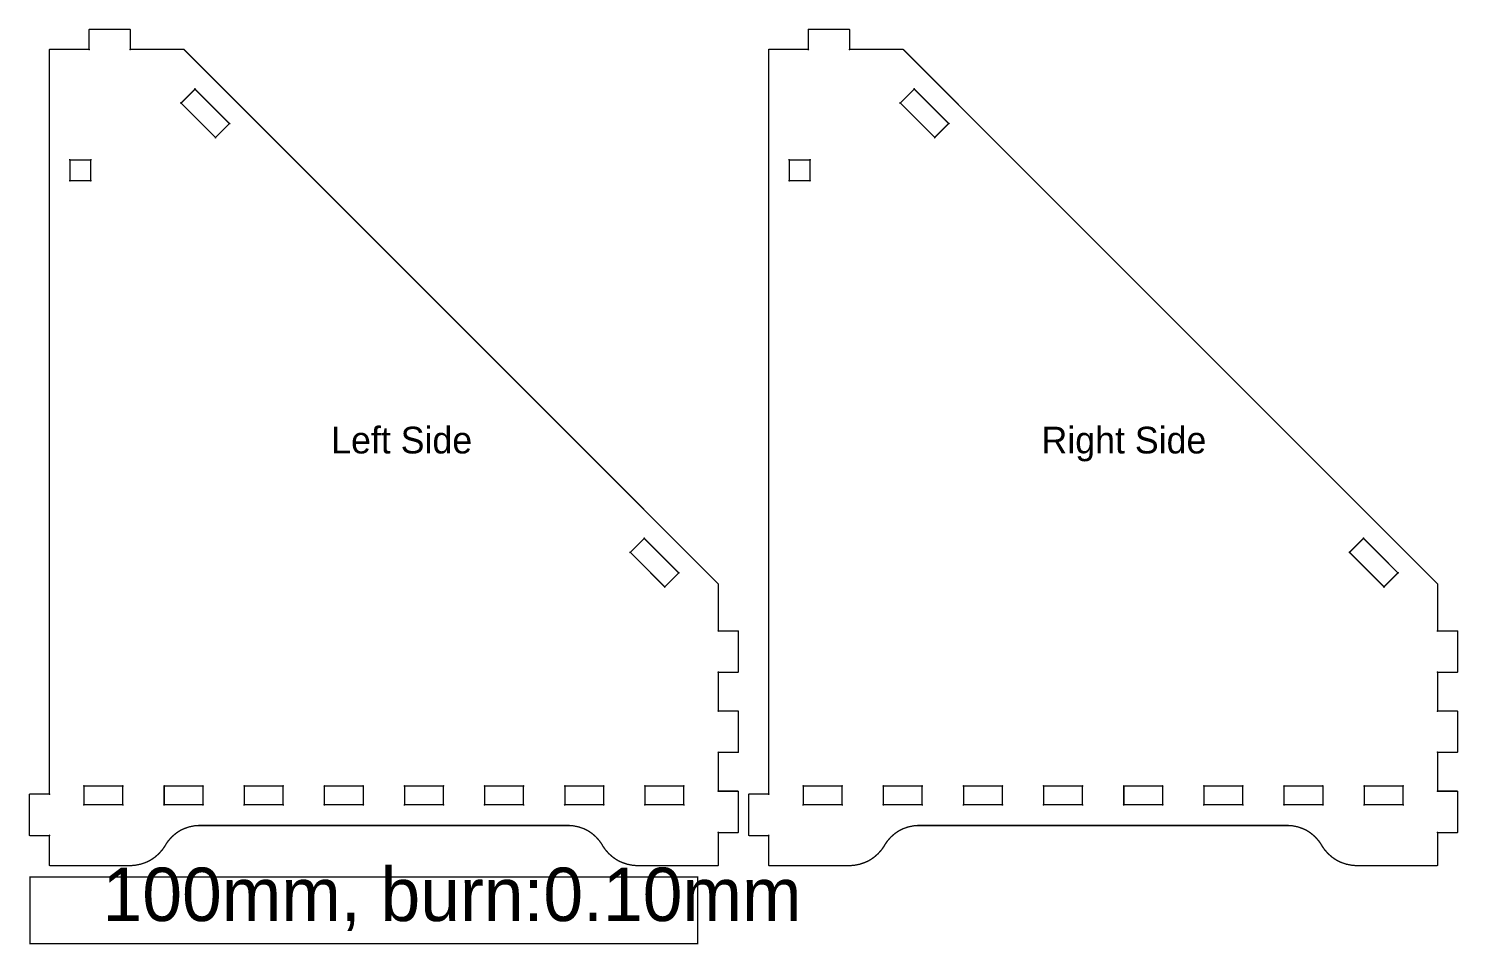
# Model space of a CAD drawing. Extents: x 10 to 778, y 10 to 238.
# Drawn here: x 10.2 to 224.3, y 9.9 to 147 of the extents above; entities that cross this region are included whole.
import ezdxf

# ---------------------------------------------------------------- set-up
doc = ezdxf.new("R2010")
doc.units = 0
doc.layers.get('0').update_dxf_attribs({"linetype": 'CONTINUOUS'})

msp = doc.modelspace()

# ---------------------------------------------------------------- linework, layer by layer
at = {"color": 0, "const_width": 0.2}
for points in [[(13.4001, 21.7), (25.4, 21.7), (25.5984, 21.7), (26.1965, 21.7537), (26.9779, 21.9081), (27.7316, 22.1644), (28.2759, 22.4179), (28.4496, 22.5171), (28.6218, 22.6177), (29.1138, 22.9622), (29.7133, 23.4873), (30.2383, 24.0853), (30.5828, 24.5773), (30.6834, 24.7496), (30.7785, 24.9177), (31.112, 25.3931), (31.6205, 25.9719), (32.1992, 26.4804), (32.6747, 26.8139), (32.8428, 26.9089), (33.0095, 27.0054), (33.5359, 27.2521), (34.2649, 27.4987), (35.0201, 27.6503), (35.5988, 27.6999), (35.7932, 27.6999), (91.0085, 27.6999), (91.2001, 27.6999), (91.7787, 27.6503), (92.534, 27.4987), (93.2628, 27.2521), (93.7892, 27.0054), (93.9574, 26.9089), (94.1243, 26.8139), (94.5995, 26.4804), (95.1784, 25.9719), (95.6867, 25.3931), (96.0205, 24.9177), (96.1168, 24.7496), (96.2159, 24.5773), (96.5606, 24.0853), (97.0855, 23.4873), (97.6849, 22.9622), (98.1756, 22.6177), (98.3492, 22.5171), (98.5213, 22.4179), (99.0656, 22.1644), (99.8209, 21.9081), (100.601, 21.7537), (101.2, 21.7), (101.4, 21.7), (113.4, 21.7), (113.417, 21.7), (113.47, 21.7303), (113.499, 21.784), (113.499, 21.8006), (113.499, 26.6389), (113.499, 26.6499), (113.484, 26.6816), (113.462, 26.6774), (113.457, 26.654), (113.488, 26.6389), (113.499, 26.6389), (116.4, 26.6389), (116.417, 26.6389), (116.47, 26.6692), (116.499, 26.7229), (116.499, 26.7395), (116.499, 32.7394), (116.499, 32.7574), (116.47, 32.8111), (116.417, 32.84), (116.4, 32.84), (113.499, 32.84), (113.488, 32.84), (113.457, 32.8263), (113.462, 32.8028), (113.484, 32.7987), (113.499, 32.8304), (113.499, 32.84), (113.499, 38.6387), (113.499, 38.65), (113.484, 38.6814), (113.462, 38.6775), (113.457, 38.6539), (113.488, 38.6387), (113.499, 38.6387), (116.4, 38.6387), (116.417, 38.6387), (116.47, 38.669), (116.499, 38.723), (116.499, 38.7396), (116.499, 44.7393), (116.499, 44.7573), (116.47, 44.8109), (116.417, 44.8398), (116.4, 44.8398), (113.499, 44.8398), (113.488, 44.8398), (113.457, 44.8261), (113.462, 44.8028), (113.484, 44.7985), (113.499, 44.8303), (113.499, 44.8398), (113.499, 50.6402), (113.499, 50.6511), (113.484, 50.6829), (113.462, 50.6772), (113.457, 50.6554), (113.488, 50.6402), (113.499, 50.6402), (116.4, 50.6402), (116.417, 50.6402), (116.47, 50.6691), (116.499, 50.7227), (116.499, 50.7393), (116.499, 56.7394), (116.499, 56.7574), (116.47, 56.8096), (116.417, 56.8385), (116.4, 56.8385), (113.499, 56.8385), (113.488, 56.8385), (113.457, 56.8247), (113.462, 56.8015), (113.484, 56.7972), (113.499, 56.829), (113.499, 56.8385), (113.499, 61.6783), (113.499, 63.8006), (113.499, 63.8182), (113.475, 63.8665), (113.47, 63.8708), (33.4712, 143.87), (33.4657, 143.875), (33.4161, 143.9), (33.3995, 143.9), (31.2787, 143.9), (25.44, 143.9), (25.4289, 143.9), (25.3972, 143.886), (25.4014, 143.863), (25.4248, 143.859), (25.44, 143.891), (25.44, 143.9), (25.44, 146.8), (25.44, 146.818), (25.4096, 146.871), (25.3559, 146.9), (25.3394, 146.9), (19.3394, 146.9), (19.3215, 146.9), (19.2677, 146.871), (19.2388, 146.818), (19.2388, 146.8), (19.2388, 143.9), (19.2388, 143.891), (19.2526, 143.859), (19.276, 143.863), (19.2801, 143.886), (19.2484, 143.9), (19.2388, 143.9), (13.4001, 143.9), (13.3821, 143.9), (13.3284, 143.871), (13.2994, 143.818), (13.2994, 143.8), (13.2994, 36.8004), (13.2994, 32.4005), (13.2994, 32.3908), (13.3132, 32.3591), (13.3367, 32.3632), (13.3408, 32.3867), (13.3091, 32.4005), (13.2994, 32.4005), (10.4001, 32.4005), (10.3821, 32.4005), (10.3284, 32.3715), (10.2995, 32.3178), (10.2995, 32.2998), (10.2995, 26.2999), (10.2995, 26.2833), (10.3284, 26.2296), (10.3821, 26.2006), (10.4001, 26.2006), (13.2994, 26.2006), (13.3091, 26.2006), (13.3408, 26.2158), (13.3367, 26.2378), (13.3132, 26.2434), (13.2994, 26.2117), (13.2994, 26.2006), (13.2994, 21.8006), (13.2994, 21.784), (13.3284, 21.7303), (13.3821, 21.7), (13.4001, 21.7)], [(121.101, 21.7), (133.099, 21.7), (133.298, 21.7), (133.897, 21.7537), (134.679, 21.9081), (135.432, 22.1644), (135.976, 22.4179), (136.15, 22.5171), (136.323, 22.6177), (136.814, 22.9622), (137.413, 23.4873), (137.938, 24.0853), (138.282, 24.5773), (138.383, 24.7496), (138.479, 24.9163), (138.811, 25.3931), (139.32, 25.9719), (139.899, 26.4804), (140.374, 26.8139), (140.542, 26.9089), (140.709, 27.0054), (141.235, 27.2521), (141.964, 27.4987), (142.719, 27.6503), (143.298, 27.6999), (143.492, 27.6999), (198.708, 27.6999), (198.901, 27.6999), (199.479, 27.6503), (200.235, 27.4987), (200.963, 27.2521), (201.49, 27.0054), (201.658, 26.9089), (201.825, 26.8139), (202.3, 26.4804), (202.879, 25.9719), (203.387, 25.3931), (203.721, 24.9177), (203.817, 24.7496), (203.916, 24.5773), (204.261, 24.0853), (204.786, 23.4873), (205.384, 22.9622), (205.876, 22.6177), (206.05, 22.5171), (206.222, 22.4179), (206.766, 22.1644), (207.52, 21.9081), (208.302, 21.7537), (208.899, 21.7), (209.1, 21.7), (221.099, 21.7), (221.116, 21.7), (221.17, 21.7303), (221.2, 21.784), (221.2, 21.8006), (221.2, 26.6389), (221.2, 26.6499), (221.185, 26.6816), (221.161, 26.6774), (221.157, 26.654), (221.189, 26.6389), (221.2, 26.6389), (224.099, 26.6389), (224.116, 26.6389), (224.169, 26.6692), (224.2, 26.7229), (224.2, 26.7395), (224.2, 32.7394), (224.2, 32.7574), (224.169, 32.8111), (224.116, 32.84), (224.099, 32.84), (221.2, 32.84), (221.189, 32.84), (221.157, 32.8263), (221.161, 32.8028), (221.185, 32.7987), (221.2, 32.8304), (221.2, 32.84), (221.2, 38.6387), (221.2, 38.65), (221.185, 38.6814), (221.161, 38.6775), (221.157, 38.6539), (221.189, 38.6387), (221.2, 38.6387), (224.099, 38.6387), (224.116, 38.6387), (224.169, 38.669), (224.2, 38.723), (224.2, 38.7396), (224.2, 44.7393), (224.2, 44.7573), (224.169, 44.8109), (224.116, 44.8398), (224.099, 44.8398), (221.2, 44.8398), (221.189, 44.8398), (221.157, 44.8261), (221.161, 44.8028), (221.185, 44.7985), (221.2, 44.8303), (221.2, 44.8398), (221.2, 50.6402), (221.2, 50.6511), (221.185, 50.6829), (221.161, 50.6772), (221.157, 50.6554), (221.189, 50.6402), (221.2, 50.6402), (224.099, 50.6402), (224.116, 50.6402), (224.169, 50.6691), (224.2, 50.7227), (224.2, 50.7393), (224.2, 56.7394), (224.2, 56.7574), (224.169, 56.8096), (224.116, 56.8385), (224.099, 56.8385), (221.2, 56.8385), (221.189, 56.8385), (221.157, 56.8247), (221.161, 56.8015), (221.185, 56.7972), (221.2, 56.829), (221.2, 56.8385), (221.2, 61.6783), (221.2, 63.8006), (221.2, 63.8182), (221.175, 63.8665), (221.171, 63.8708), (141.17, 143.87), (141.165, 143.875), (141.115, 143.9), (141.1, 143.9), (138.978, 143.9), (133.139, 143.9), (133.128, 143.9), (133.096, 143.886), (133.101, 143.863), (133.124, 143.859), (133.139, 143.891), (133.139, 143.9), (133.139, 146.8), (133.139, 146.818), (133.109, 146.871), (133.055, 146.9), (133.038, 146.9), (127.04, 146.9), (127.022, 146.9), (126.968, 146.871), (126.939, 146.818), (126.939, 146.8), (126.939, 143.9), (126.939, 143.891), (126.953, 143.859), (126.977, 143.863), (126.981, 143.886), (126.949, 143.9), (126.939, 143.9), (121.101, 143.9), (121.083, 143.9), (121.029, 143.871), (121, 143.818), (121, 143.8), (121, 36.8004), (121, 32.4005), (121, 32.3908), (121.014, 32.3591), (121.037, 32.3632), (121.041, 32.3867), (121.01, 32.4005), (121, 32.4005), (118.1, 32.4005), (118.083, 32.4005), (118.029, 32.3715), (118, 32.3178), (118, 32.2998), (118, 26.2999), (118, 26.2833), (118.029, 26.2296), (118.083, 26.2006), (118.1, 26.2006), (121, 26.2006), (121.01, 26.2006), (121.041, 26.2158), (121.037, 26.2378), (121.014, 26.2434), (121, 26.2117), (121, 26.2006), (121, 21.8006), (121, 21.784), (121.029, 21.7303), (121.083, 21.7), (121.101, 21.7)], [(10.4001, 10.0004), (110.4, 10.0004), (110.4, 19.9995), (10.4001, 19.9995), (10.4001, 10.0004)]]:
    msp.add_lwpolyline(points, close=True, dxfattribs=at)
at = {"color": 5, "const_width": 0.2}
for points in [[(37.6961, 135.368), (40.2773, 132.786), (40.284, 132.78), (40.3158, 132.767), (40.3296, 132.788), (40.3158, 132.807), (40.284, 132.795), (40.2773, 132.786), (38.191, 130.701), (38.1826, 130.695), (38.1702, 130.661), (38.191, 130.648), (38.2104, 130.661), (38.1977, 130.695), (38.191, 130.701), (33.0288, 135.862), (33.0206, 135.871), (32.9889, 135.883), (32.9751, 135.864), (32.9889, 135.843), (33.0206, 135.855), (33.0288, 135.862), (35.1152, 137.948), (35.1221, 137.957), (35.1345, 137.988), (35.1138, 138.002), (35.0945, 137.988), (35.1069, 137.957), (35.1152, 137.948), (37.6961, 135.368)], [(145.396, 135.368), (147.977, 132.786), (147.983, 132.78), (148.015, 132.767), (148.029, 132.788), (148.015, 132.807), (147.983, 132.795), (147.977, 132.786), (145.89, 130.701), (145.882, 130.695), (145.869, 130.661), (145.89, 130.648), (145.91, 130.661), (145.897, 130.695), (145.89, 130.701), (140.728, 135.862), (140.72, 135.871), (140.688, 135.883), (140.674, 135.864), (140.688, 135.843), (140.72, 135.855), (140.728, 135.862), (142.814, 137.948), (142.821, 137.957), (142.834, 137.988), (142.814, 138.002), (142.794, 137.988), (142.806, 137.957), (142.814, 137.948), (145.396, 135.368)], [(16.4, 125.8), (16.4, 127.35), (16.4, 127.361), (16.3849, 127.393), (16.3614, 127.389), (16.3573, 127.365), (16.389, 127.35), (16.4, 127.35), (19.5006, 127.35), (19.5103, 127.35), (19.5419, 127.365), (19.5378, 127.389), (19.5144, 127.393), (19.5006, 127.361), (19.5006, 127.35), (19.5006, 124.249), (19.5006, 124.24), (19.5144, 124.208), (19.5378, 124.212), (19.5419, 124.236), (19.5103, 124.249), (19.5006, 124.249), (16.4, 124.249), (16.389, 124.249), (16.3573, 124.236), (16.3614, 124.212), (16.3849, 124.208), (16.4, 124.24), (16.4, 124.249), (16.4, 125.8)], [(124.101, 125.8), (124.101, 127.35), (124.101, 127.361), (124.085, 127.393), (124.062, 127.389), (124.058, 127.365), (124.09, 127.35), (124.101, 127.35), (127.2, 127.35), (127.21, 127.35), (127.241, 127.365), (127.237, 127.389), (127.213, 127.393), (127.2, 127.361), (127.2, 127.35), (127.2, 124.249), (127.2, 124.24), (127.213, 124.208), (127.237, 124.212), (127.241, 124.236), (127.21, 124.249), (127.2, 124.249), (124.101, 124.249), (124.09, 124.249), (124.058, 124.236), (124.062, 124.212), (124.085, 124.208), (124.101, 124.24), (124.101, 124.249), (124.101, 125.8)], [(104.968, 68.0956), (107.549, 65.5147), (107.556, 65.5077), (107.588, 65.4953), (107.601, 65.5147), (107.588, 65.5355), (107.556, 65.5228), (107.549, 65.5147), (105.463, 63.4284), (105.454, 63.4213), (105.442, 63.3899), (105.463, 63.3758), (105.482, 63.3899), (105.47, 63.4213), (105.463, 63.4284), (100.3, 68.5906), (100.292, 68.5987), (100.261, 68.611), (100.247, 68.592), (100.261, 68.5712), (100.292, 68.5835), (100.3, 68.5906), (102.387, 70.6769), (102.394, 70.685), (102.406, 70.7168), (102.387, 70.7305), (102.366, 70.7168), (102.379, 70.685), (102.387, 70.6769), (104.968, 68.0956)], [(212.669, 68.0956), (215.248, 65.5147), (215.255, 65.5077), (215.288, 65.4953), (215.302, 65.5147), (215.288, 65.5355), (215.255, 65.5228), (215.248, 65.5147), (213.163, 63.4284), (213.155, 63.4213), (213.143, 63.3899), (213.162, 63.3758), (213.183, 63.3899), (213.17, 63.4213), (213.163, 63.4284), (208.001, 68.5906), (207.993, 68.5987), (207.96, 68.611), (207.947, 68.592), (207.96, 68.5712), (207.993, 68.5835), (208.001, 68.5906), (210.087, 70.6769), (210.094, 70.685), (210.107, 70.7168), (210.086, 70.7305), (210.067, 70.7168), (210.079, 70.685), (210.087, 70.6769), (212.669, 68.0956)], [(21.3996, 30.8005), (18.5002, 30.8005), (18.4892, 30.8005), (18.4574, 30.7867), (18.4616, 30.7633), (18.485, 30.7592), (18.5002, 30.7909), (18.5002, 30.8005), (18.5002, 33.5993), (18.5002, 33.6103), (18.485, 33.6421), (18.4616, 33.6379), (18.4574, 33.6145), (18.4892, 33.5993), (18.5002, 33.5993), (24.3003, 33.5993), (24.31, 33.5993), (24.3417, 33.6145), (24.3375, 33.6379), (24.3141, 33.6421), (24.3003, 33.6103), (24.3003, 33.5993), (24.3003, 30.8005), (24.3003, 30.7909), (24.3141, 30.7592), (24.3375, 30.7633), (24.3417, 30.7867), (24.31, 30.8005), (24.3003, 30.8005), (21.3996, 30.8005)], [(33.3995, 30.8005), (30.5001, 30.8005), (30.4891, 30.8005), (30.4574, 30.7867), (30.4616, 30.7633), (30.485, 30.7592), (30.5001, 30.7909), (30.5001, 30.8005), (30.5001, 33.5993), (30.5001, 33.6103), (30.485, 33.6421), (30.4616, 33.6379), (30.4574, 33.6145), (30.4891, 33.5993), (30.5001, 33.5993), (36.3001, 33.5993), (36.31, 33.5993), (36.3418, 33.6145), (36.3375, 33.6379), (36.3142, 33.6421), (36.3001, 33.6103), (36.3001, 33.5993), (36.3001, 30.8005), (36.3001, 30.7909), (36.3142, 30.7592), (36.3375, 30.7633), (36.3418, 30.7867), (36.31, 30.8005), (36.3001, 30.8005), (33.3995, 30.8005)], [(45.3993, 30.8005), (42.5002, 30.8005), (42.4889, 30.8005), (42.4575, 30.7867), (42.4614, 30.7633), (42.485, 30.7592), (42.5002, 30.7909), (42.5002, 30.8005), (42.5002, 33.5993), (42.5002, 33.6103), (42.485, 33.6421), (42.4614, 33.6379), (42.4575, 33.6145), (42.4889, 33.5993), (42.5002, 33.5993), (48.3002, 33.5993), (48.3097, 33.5993), (48.3415, 33.6145), (48.3376, 33.6379), (48.314, 33.6421), (48.3002, 33.6103), (48.3002, 33.5993), (48.3002, 30.8005), (48.3002, 30.7909), (48.314, 30.7592), (48.3376, 30.7633), (48.3415, 30.7867), (48.3097, 30.8005), (48.3002, 30.8005), (45.3993, 30.8005)], [(57.4008, 30.8005), (54.4999, 30.8005), (54.489, 30.8005), (54.4572, 30.7867), (54.4615, 30.7633), (54.4848, 30.7592), (54.4999, 30.7909), (54.4999, 30.8005), (54.4999, 33.5993), (54.4999, 33.6103), (54.4848, 33.6421), (54.4615, 33.6379), (54.4572, 33.6145), (54.489, 33.5993), (54.4999, 33.5993), (60.3003, 33.5993), (60.3098, 33.5993), (60.3416, 33.6145), (60.3373, 33.6379), (60.3141, 33.6421), (60.3003, 33.6103), (60.3003, 33.5993), (60.3003, 30.8005), (60.3003, 30.7909), (60.3141, 30.7592), (60.3373, 30.7633), (60.3416, 30.7867), (60.3098, 30.8005), (60.3003, 30.8005), (57.4008, 30.8005)], [(69.3995, 30.8005), (66.5, 30.8005), (66.4891, 30.8005), (66.4573, 30.7867), (66.4616, 30.7633), (66.4849, 30.7592), (66.5, 30.7909), (66.5, 30.8005), (66.5, 33.5993), (66.5, 33.6103), (66.4849, 33.6421), (66.4616, 33.6379), (66.4573, 33.6145), (66.4891, 33.5993), (66.5, 33.5993), (72.3, 33.5993), (72.3099, 33.5993), (72.3417, 33.6145), (72.3374, 33.6379), (72.3138, 33.6421), (72.3, 33.6103), (72.3, 33.5993), (72.3, 30.8005), (72.3, 30.7909), (72.3138, 30.7592), (72.3374, 30.7633), (72.3417, 30.7867), (72.3099, 30.8005), (72.3, 30.8005), (69.3995, 30.8005)], [(81.3992, 30.8005), (78.5001, 30.8005), (78.4888, 30.8005), (78.4571, 30.7867), (78.4613, 30.7633), (78.4849, 30.7592), (78.5001, 30.7909), (78.5001, 30.8005), (78.5001, 33.5993), (78.5001, 33.6103), (78.4849, 33.6421), (78.4613, 33.6379), (78.4571, 33.6145), (78.4888, 33.5993), (78.5001, 33.5993), (84.3001, 33.5993), (84.3097, 33.5993), (84.3414, 33.6145), (84.3372, 33.6379), (84.3139, 33.6421), (84.3001, 33.6103), (84.3001, 33.5993), (84.3001, 30.8005), (84.3001, 30.7909), (84.3139, 30.7592), (84.3372, 30.7633), (84.3414, 30.7867), (84.3097, 30.8005), (84.3001, 30.8005), (81.3992, 30.8005)], [(93.4007, 30.8005), (90.4998, 30.8005), (90.4889, 30.8005), (90.4572, 30.7867), (90.4628, 30.7633), (90.4847, 30.7592), (90.4998, 30.7909), (90.4998, 30.8005), (90.4998, 33.5993), (90.4998, 33.6103), (90.4847, 33.6421), (90.4628, 33.6379), (90.4572, 33.6145), (90.4889, 33.5993), (90.4998, 33.5993), (96.3002, 33.5993), (96.3097, 33.5993), (96.3415, 33.6145), (96.3373, 33.6379), (96.314, 33.6421), (96.3002, 33.6103), (96.3002, 33.5993), (96.3002, 30.8005), (96.3002, 30.7909), (96.314, 30.7592), (96.3373, 30.7633), (96.3415, 30.7867), (96.3097, 30.8005), (96.3002, 30.8005), (93.4007, 30.8005)], [(105.4, 30.8005), (102.5, 30.8005), (102.489, 30.8005), (102.457, 30.7867), (102.463, 30.7633), (102.485, 30.7592), (102.5, 30.7909), (102.5, 30.8005), (102.5, 33.5993), (102.5, 33.6103), (102.485, 33.6421), (102.463, 33.6379), (102.457, 33.6145), (102.489, 33.5993), (102.5, 33.5993), (108.3, 33.5993), (108.31, 33.5993), (108.341, 33.6145), (108.337, 33.6379), (108.314, 33.6421), (108.3, 33.6103), (108.3, 33.5993), (108.3, 30.8005), (108.3, 30.7909), (108.314, 30.7592), (108.337, 30.7633), (108.341, 30.7867), (108.31, 30.8005), (108.3, 30.8005), (105.4, 30.8005)], [(129.1, 30.8005), (126.199, 30.8005), (126.188, 30.8005), (126.157, 30.7867), (126.162, 30.7633), (126.184, 30.7592), (126.199, 30.7909), (126.199, 30.8005), (126.199, 33.5993), (126.199, 33.6103), (126.184, 33.6421), (126.162, 33.6379), (126.157, 33.6145), (126.188, 33.5993), (126.199, 33.5993), (132, 33.5993), (132.009, 33.5993), (132.041, 33.6145), (132.037, 33.6379), (132.013, 33.6421), (132, 33.6103), (132, 33.5993), (132, 30.8005), (132, 30.7909), (132.013, 30.7592), (132.037, 30.7633), (132.041, 30.7867), (132.009, 30.8005), (132, 30.8005), (129.1, 30.8005)], [(141.1, 30.8005), (138.199, 30.8005), (138.188, 30.8005), (138.157, 30.7867), (138.162, 30.7633), (138.184, 30.7592), (138.199, 30.7909), (138.199, 30.8005), (138.199, 33.5993), (138.199, 33.6103), (138.184, 33.6421), (138.162, 33.6379), (138.157, 33.6145), (138.188, 33.5993), (138.199, 33.5993), (144, 33.5993), (144.009, 33.5993), (144.041, 33.6145), (144.037, 33.6379), (144.013, 33.6421), (144, 33.6103), (144, 33.5993), (144, 30.8005), (144, 30.7909), (144.013, 30.7592), (144.037, 30.7633), (144.041, 30.7867), (144.009, 30.8005), (144, 30.8005), (141.1, 30.8005)], [(153.1, 30.8005), (150.201, 30.8005), (150.189, 30.8005), (150.158, 30.7867), (150.162, 30.7633), (150.186, 30.7592), (150.201, 30.7909), (150.201, 30.8005), (150.201, 33.5993), (150.201, 33.6103), (150.186, 33.6421), (150.162, 33.6379), (150.158, 33.6145), (150.189, 33.5993), (150.201, 33.5993), (155.999, 33.5993), (156.009, 33.5993), (156.041, 33.6145), (156.037, 33.6379), (156.013, 33.6421), (155.999, 33.6103), (155.999, 33.5993), (155.999, 30.8005), (155.999, 30.7909), (156.013, 30.7592), (156.037, 30.7633), (156.041, 30.7867), (156.009, 30.8005), (155.999, 30.8005), (153.1, 30.8005)], [(165.1, 30.8005), (162.201, 30.8005), (162.19, 30.8005), (162.158, 30.7867), (162.162, 30.7633), (162.185, 30.7592), (162.201, 30.7909), (162.201, 30.8005), (162.201, 33.5993), (162.201, 33.6103), (162.185, 33.6421), (162.162, 33.6379), (162.158, 33.6145), (162.19, 33.5993), (162.201, 33.5993), (167.999, 33.5993), (168.009, 33.5993), (168.041, 33.6145), (168.037, 33.6379), (168.013, 33.6421), (167.999, 33.6103), (167.999, 33.5993), (167.999, 30.8005), (167.999, 30.7909), (168.013, 30.7592), (168.037, 30.7633), (168.041, 30.7867), (168.009, 30.8005), (167.999, 30.8005), (165.1, 30.8005)], [(177.1, 30.8005), (174.201, 30.8005), (174.19, 30.8005), (174.158, 30.7867), (174.162, 30.7633), (174.185, 30.7592), (174.201, 30.7909), (174.201, 30.8005), (174.201, 33.5993), (174.201, 33.6103), (174.185, 33.6421), (174.162, 33.6379), (174.158, 33.6145), (174.19, 33.5993), (174.201, 33.5993), (179.999, 33.5993), (180.009, 33.5993), (180.041, 33.6145), (180.037, 33.6379), (180.013, 33.6421), (179.999, 33.6103), (179.999, 33.5993), (179.999, 30.8005), (179.999, 30.7909), (180.013, 30.7592), (180.037, 30.7633), (180.041, 30.7867), (180.009, 30.8005), (179.999, 30.8005), (177.1, 30.8005)], [(189.1, 30.8005), (186.201, 30.8005), (186.189, 30.8005), (186.158, 30.7867), (186.162, 30.7633), (186.186, 30.7592), (186.201, 30.7909), (186.201, 30.8005), (186.201, 33.5993), (186.201, 33.6103), (186.186, 33.6421), (186.162, 33.6379), (186.158, 33.6145), (186.189, 33.5993), (186.201, 33.5993), (192.001, 33.5993), (192.01, 33.5993), (192.042, 33.6145), (192.038, 33.6379), (192.014, 33.6421), (192.001, 33.6103), (192.001, 33.5993), (192.001, 30.8005), (192.001, 30.7909), (192.014, 30.7592), (192.038, 30.7633), (192.042, 30.7867), (192.01, 30.8005), (192.001, 30.8005), (189.1, 30.8005)], [(201.1, 30.8005), (198.2, 30.8005), (198.189, 30.8005), (198.158, 30.7867), (198.162, 30.7633), (198.185, 30.7592), (198.2, 30.7909), (198.2, 30.8005), (198.2, 33.5993), (198.2, 33.6103), (198.185, 33.6421), (198.162, 33.6379), (198.158, 33.6145), (198.189, 33.5993), (198.2, 33.5993), (204.001, 33.5993), (204.01, 33.5993), (204.042, 33.6145), (204.038, 33.6379), (204.015, 33.6421), (204.001, 33.6103), (204.001, 33.5993), (204.001, 30.8005), (204.001, 30.7909), (204.015, 30.7592), (204.038, 30.7633), (204.042, 30.7867), (204.01, 30.8005), (204.001, 30.8005), (201.1, 30.8005)], [(213.1, 30.8005), (210.201, 30.8005), (210.19, 30.8005), (210.158, 30.7867), (210.162, 30.7633), (210.185, 30.7592), (210.201, 30.7909), (210.201, 30.8005), (210.201, 33.5993), (210.201, 33.6103), (210.185, 33.6421), (210.162, 33.6379), (210.158, 33.6145), (210.19, 33.5993), (210.201, 33.5993), (215.999, 33.5993), (216.009, 33.5993), (216.04, 33.6145), (216.037, 33.6379), (216.013, 33.6421), (215.999, 33.6103), (215.999, 33.5993), (215.999, 30.8005), (215.999, 30.7909), (216.013, 30.7592), (216.037, 30.7633), (216.04, 30.7867), (216.009, 30.8005), (215.999, 30.8005), (213.1, 30.8005)]]:
    msp.add_lwpolyline(points, close=True, dxfattribs=at)

# ---------------------------------------------------------------- texts
at = {"color": 1}
for s, height, p in [('Left Side', 4.0005, (55.5061, 83.3963)), ('Right Side', 4.0005, (161.875, 83.3963)), ('100mm, burn:0.10mm', 8.001, (21.2742, 13.3923))]:
    msp.add_text(s, height=height, dxfattribs=at).set_placement(p)

doc.saveas('drawing.dxf')
